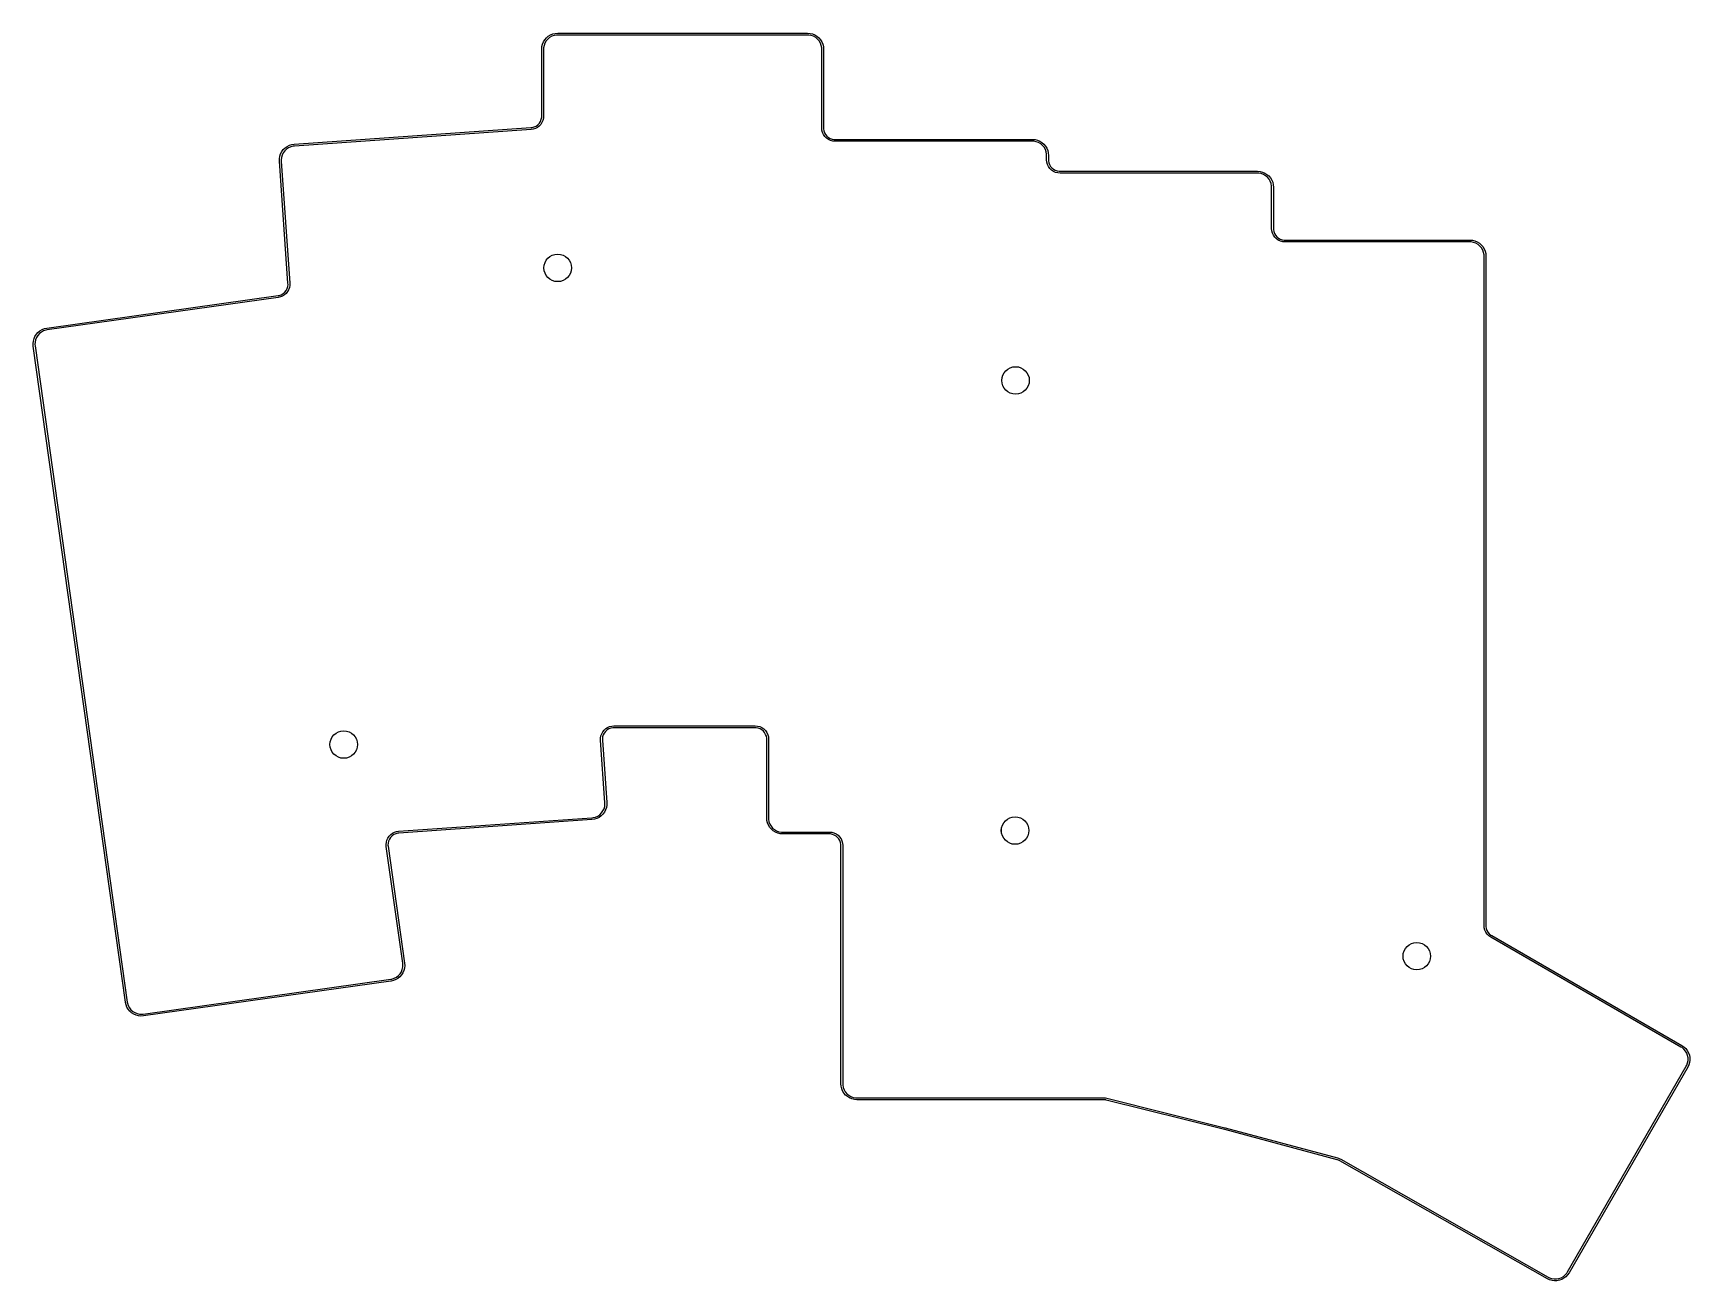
# Model space of a CAD drawing. Extents: x 33 to 165, y -128 to -28.
import ezdxf

# ---------------------------------------------------------------- set-up
doc = ezdxf.new("R2010")
doc.units = 0
doc.layers.add('BLACK', color=7, linetype='CONTINUOUS')

msp = doc.modelspace()

# ---------------------------------------------------------------- linework, layer by layer
at = {"layer": 'BLACK', "linetype": 'CONTINUOUS'}
for p, q in [((73.464028, -29.130557), (73.479731, -28.931105)), ((73.464028, -29.13056), (73.464028, -29.130557)), ((73.464028, -34.488677), (73.464028, -29.13056)), ((73.479731, -28.931105), (73.52644, -28.736563)), ((73.52644, -28.736563), (73.603006, -28.551723)), ((73.603006, -28.551723), (73.707542, -28.381136)), ((73.61403, -29.032137), (73.614028, -29.130557)), ((73.614028, -29.130557), (73.614028, -29.13056)), ((73.614028, -29.13056), (73.614028, -34.488675)), ((73.648218, -28.838278), (73.61403, -29.032137)), ((73.715547, -28.6533), (73.648218, -28.838278)), ((73.707542, -28.381136), (73.837476, -28.229)), ((73.813972, -28.482823), (73.715547, -28.6533)), ((73.940504, -28.332025), (73.813972, -28.482823)), ((73.837476, -28.229), (73.989608, -28.099062)), ((74.091298, -28.20549), (73.940504, -28.332025)), ((73.989608, -28.099062), (74.160193, -27.994521)), ((74.261773, -28.107059), (74.091298, -28.20549)), ((74.160193, -27.994521), (74.345031, -27.917951)), ((74.446749, -28.039725), (74.261773, -28.107059)), ((74.345031, -27.917951), (74.539571, -27.871236)), ((74.640607, -28.005533), (74.446749, -28.039725)), ((74.539571, -27.871236), (74.739023, -27.855528)), ((74.738703, -28.005528), (74.640607, -28.005533)), ((74.739028, -28.00556), (74.738703, -28.005528)), ((74.739023, -27.855528), (74.739024, -27.85556)), ((74.739024, -27.85556), (74.739028, -27.85556)), ((74.739028, -27.85556), (94.739028, -27.85556)), ((74.739032, -28.00556), (74.739028, -28.00556)), ((94.739026, -28.00556), (74.739032, -28.00556)), ((94.837451, -28.005562), (94.739026, -28.00556)), ((94.739028, -27.85556), (94.739029, -27.85556)), ((94.739029, -27.85556), (94.73903, -27.85556)), ((94.73903, -27.85556), (94.938482, -27.871261)), ((95.031309, -28.039748), (94.837451, -28.005562)), ((94.938482, -27.871261), (95.133024, -27.91797)), ((95.216286, -28.107077), (95.031309, -28.039748)), ((95.133024, -27.91797), (95.317863, -27.994535)), ((95.386762, -28.205502), (95.216286, -28.107077)), ((95.317863, -27.994535), (95.48845, -28.099071)), ((95.537558, -28.332034), (95.386762, -28.205502)), ((95.48845, -28.099071), (95.640585, -28.229006)), ((95.664091, -28.482828), (95.537558, -28.332034)), ((95.640585, -28.229006), (95.770521, -28.381139)), ((95.762519, -28.653304), (95.664091, -28.482828)), ((95.829849, -28.83828), (95.762519, -28.653304)), ((95.770521, -28.381139), (95.87506, -28.551725)), ((95.864037, -29.032138), (95.829849, -28.83828)), ((95.864028, -29.13056), (95.864039, -29.130438)), ((95.864028, -35.43056), (95.864028, -29.13056)), ((95.864039, -29.130438), (95.864037, -29.032138)), ((95.87506, -28.551725), (95.951626, -28.736564)), ((95.951626, -28.736564), (95.998337, -28.931105)), ((95.998337, -28.931105), (96.01404, -29.130557)), ((96.01404, -29.130557), (96.014028, -29.130558)), ((96.014028, -29.130558), (96.014028, -29.13056)), ((96.014028, -29.13056), (96.014028, -35.43056)), ((53.659457, -36.736124), (72.603553, -35.411424)), ((72.614008, -35.561058), (53.669914, -36.885759)), ((72.603553, -35.411424), (72.603555, -35.411424)), ((72.603554, -35.411379), (72.690392, -35.405435)), ((72.603558, -35.411423), (72.603554, -35.411379)), ((72.603555, -35.411424), (72.603558, -35.411423)), ((72.61401, -35.561059), (72.614008, -35.561058)), ((72.614016, -35.561058), (72.614009, -35.561058)), ((72.614009, -35.561058), (72.61401, -35.561059)), ((72.616932, -35.560563), (72.614016, -35.561058)), ((72.790987, -35.533699), (72.616932, -35.560563)), ((72.690392, -35.405435), (72.858741, -35.361123)), ((72.960977, -35.477381), (72.790987, -35.533699)), ((72.858741, -35.361123), (73.015868, -35.286186)), ((73.119257, -35.393624), (72.960977, -35.477381)), ((73.015868, -35.286186), (73.15626, -35.183254)), ((73.261437, -35.284752), (73.119257, -35.393624)), ((73.15626, -35.183254), (73.274986, -35.055942)), ((73.383569, -35.153788), (73.261437, -35.284752)), ((73.274986, -35.055942), (73.367881, -34.908717)), ((73.367881, -34.908717), (73.431682, -34.746747)), ((73.482265, -35.004365), (73.383569, -35.153788)), ((73.431682, -34.746747), (73.464151, -34.57572)), ((73.464028, -34.488678), (73.464028, -34.488677)), ((73.464028, -34.488679), (73.464028, -34.488678)), ((73.464151, -34.57572), (73.464028, -34.488679)), ((73.554785, -34.84063), (73.482265, -35.004365)), ((73.599116, -34.667129), (73.554785, -34.84063)), ((73.614028, -34.488675), (73.599116, -34.667129)), ((95.864137, -35.431671), (95.864028, -35.43056)), ((95.880365, -35.61723), (95.864137, -35.431671)), ((95.928859, -35.798233), (95.880365, -35.61723)), ((96.014028, -35.43056), (96.014028, -35.430563)), ((96.014028, -35.430563), (96.01404, -35.430563)), ((96.01404, -35.430563), (96.014037, -35.51149)), ((96.014037, -35.51149), (96.042138, -35.670886)), ((96.042138, -35.670886), (96.097491, -35.82298)), ((52.786135, -37.171558), (52.928838, -37.031332)), ((52.928838, -37.031332), (53.091722, -36.915158)), ((53.200896, -37.020346), (53.037699, -37.130414)), ((53.091722, -36.915158), (53.270775, -36.825897)), ((53.380728, -36.940292), (53.200896, -37.020346)), ((53.270775, -36.825897), (53.461587, -36.765746)), ((53.571729, -36.892682), (53.380728, -36.940292)), ((53.461587, -36.765746), (53.656254, -36.736666)), ((53.669913, -36.885823), (53.571729, -36.892682)), ((53.656254, -36.736666), (53.65945, -36.736125)), ((53.65945, -36.736125), (53.659456, -36.736124)), ((53.659456, -36.736124), (53.659457, -36.736124)), ((53.66991, -36.885758), (53.669908, -36.88576)), ((53.669908, -36.88576), (53.669913, -36.885823)), ((53.669914, -36.885759), (53.66991, -36.885758)), ((96.008048, -35.968064), (95.928859, -35.798233)), ((96.115526, -36.121563), (96.008048, -35.968064)), ((96.097491, -35.82298), (96.178416, -35.963151)), ((96.248027, -36.254066), (96.115526, -36.121563)), ((96.178416, -35.963151), (96.282452, -36.08714)), ((96.401525, -36.361546), (96.248027, -36.254066)), ((96.282452, -36.08714), (96.406439, -36.191178)), ((96.571355, -36.440737), (96.401525, -36.361546)), ((96.406439, -36.191178), (96.54661, -36.272104)), ((96.54661, -36.272104), (96.698703, -36.327459)), ((96.752357, -36.489233), (96.571355, -36.440737)), ((96.698703, -36.327459), (96.858099, -36.355562)), ((96.939012, -36.505558), (96.752357, -36.489233)), ((96.858099, -36.355562), (96.939026, -36.35556)), ((96.939028, -36.50556), (96.939012, -36.505558)), ((96.939026, -36.35556), (96.939028, -36.35556)), ((96.939028, -36.35556), (112.739028, -36.35556)), ((96.93903, -36.50556), (96.939028, -36.50556)), ((112.739026, -36.50556), (96.93903, -36.50556)), ((112.837451, -36.505562), (112.739026, -36.50556)), ((112.739028, -36.35556), (112.739029, -36.35556)), ((112.739029, -36.35556), (112.73903, -36.35556)), ((112.73903, -36.35556), (112.938482, -36.371261)), ((113.031309, -36.539748), (112.837451, -36.505562)), ((112.938482, -36.371261), (113.133024, -36.41797)), ((113.216286, -36.607077), (113.031309, -36.539748)), ((113.133024, -36.41797), (113.317863, -36.494535)), ((113.386762, -36.705502), (113.216286, -36.607077)), ((113.317863, -36.494535), (113.48845, -36.599071)), ((113.537558, -36.832034), (113.386762, -36.705502)), ((113.48845, -36.599071), (113.640585, -36.729006)), ((113.664091, -36.982828), (113.537558, -36.832034)), ((113.640585, -36.729006), (113.770521, -36.881139)), ((113.762519, -37.153304), (113.664091, -36.982828)), ((113.770521, -36.881139), (113.87506, -37.051725)), ((113.87506, -37.051725), (113.951626, -37.236564)), ((52.476496, -38.096957), (52.478239, -37.896898)), ((52.476496, -38.096958), (52.476496, -38.096957)), ((53.159335, -47.862016), (52.476496, -38.096958)), ((52.478239, -37.896898), (52.511259, -37.699573)), ((52.511259, -37.699573), (52.574742, -37.509843)), ((52.574742, -37.509843), (52.667126, -37.332382)), ((52.639838, -37.792542), (52.619264, -37.98831)), ((52.619264, -37.98831), (52.626131, -38.086493)), ((52.626131, -38.086493), (52.62613, -38.086493)), ((52.62613, -38.086493), (52.62613, -38.086494)), ((52.62613, -38.086494), (53.30897, -47.851559)), ((52.694096, -37.603322), (52.639838, -37.792542)), ((52.667126, -37.332382), (52.786135, -37.171558)), ((52.780389, -37.426399), (52.694096, -37.603322)), ((52.896096, -37.26715), (52.780389, -37.426399)), ((53.037699, -37.130414), (52.896096, -37.26715)), ((113.829849, -37.33828), (113.762519, -37.153304)), ((113.864037, -37.532138), (113.829849, -37.33828)), ((113.864028, -37.63056), (113.864039, -37.630438)), ((113.864028, -37.98056), (113.864028, -37.63056)), ((113.864137, -37.981671), (113.864028, -37.98056)), ((113.864039, -37.630438), (113.864037, -37.532138)), ((113.880365, -38.16723), (113.864137, -37.981671)), ((113.928859, -38.348233), (113.880365, -38.16723)), ((114.008048, -38.518064), (113.928859, -38.348233)), ((113.951626, -37.236564), (113.998337, -37.431105)), ((113.998337, -37.431105), (114.01404, -37.630557)), ((114.01404, -37.630557), (114.014028, -37.630558)), ((114.014028, -37.630558), (114.014028, -37.63056)), ((114.014028, -37.63056), (114.014028, -37.98056)), ((114.014028, -37.98056), (114.014028, -37.980563)), ((114.014028, -37.980563), (114.01404, -37.980563)), ((114.01404, -37.980563), (114.014037, -38.06149)), ((114.014037, -38.06149), (114.042138, -38.220886)), ((114.042138, -38.220886), (114.097491, -38.37298)), ((114.097491, -38.37298), (114.178416, -38.513151)), ((114.115526, -38.671563), (114.008048, -38.518064)), ((114.248027, -38.804066), (114.115526, -38.671563)), ((114.178416, -38.513151), (114.282452, -38.63714)), ((114.401525, -38.911546), (114.248027, -38.804066)), ((114.282452, -38.63714), (114.406439, -38.741178)), ((114.571355, -38.990737), (114.401525, -38.911546)), ((114.406439, -38.741178), (114.54661, -38.822104)), ((114.54661, -38.822104), (114.698703, -38.877459)), ((114.752357, -39.039233), (114.571355, -38.990737)), ((114.698703, -38.877459), (114.858099, -38.905562)), ((114.939012, -39.055558), (114.752357, -39.039233)), ((114.858099, -38.905562), (114.939026, -38.90556)), ((114.939028, -39.05556), (114.939012, -39.055558)), ((114.939026, -38.90556), (114.939028, -38.90556)), ((114.939028, -38.90556), (130.739028, -38.90556)), ((114.93903, -39.05556), (114.939028, -39.05556)), ((130.739026, -39.05556), (114.93903, -39.05556)), ((130.837451, -39.055562), (130.739026, -39.05556)), ((130.739028, -38.90556), (130.739029, -38.90556)), ((130.739029, -38.90556), (130.73903, -38.90556)), ((130.73903, -38.90556), (130.938482, -38.921261)), ((131.031309, -39.089748), (130.837451, -39.055562)), ((130.938482, -38.921261), (131.133024, -38.96797)), ((131.216286, -39.157077), (131.031309, -39.089748)), ((131.133024, -38.96797), (131.317863, -39.044535)), ((131.386762, -39.255502), (131.216286, -39.157077)), ((131.317863, -39.044535), (131.48845, -39.149071)), ((131.537558, -39.382034), (131.386762, -39.255502)), ((131.48845, -39.149071), (131.640585, -39.279006)), ((131.664091, -39.532828), (131.537558, -39.382034)), ((131.640585, -39.279006), (131.770521, -39.431139)), ((131.762519, -39.703304), (131.664091, -39.532828)), ((131.829849, -39.88828), (131.762519, -39.703304)), ((131.770521, -39.431139), (131.87506, -39.601725)), ((131.87506, -39.601725), (131.951626, -39.786564)), ((131.864037, -40.082138), (131.829849, -39.88828)), ((131.864028, -40.18056), (131.864039, -40.180438)), ((131.864028, -43.48056), (131.864028, -40.18056)), ((131.864039, -40.180438), (131.864037, -40.082138)), ((131.951626, -39.786564), (131.998337, -39.981105)), ((131.998337, -39.981105), (132.01404, -40.180557)), ((132.01404, -40.180557), (132.014028, -40.180558)), ((132.014028, -40.180558), (132.014028, -40.18056)), ((132.014028, -40.18056), (132.014028, -43.48056)), ((131.864137, -43.481671), (131.864028, -43.48056)), ((131.880365, -43.66723), (131.864137, -43.481671)), ((131.928859, -43.848233), (131.880365, -43.66723)), ((132.014028, -43.48056), (132.014028, -43.480563)), ((132.014028, -43.480563), (132.01404, -43.480563)), ((132.01404, -43.480563), (132.014037, -43.56149)), ((132.014037, -43.56149), (132.042138, -43.720886)), ((132.042138, -43.720886), (132.097491, -43.87298)), ((132.008048, -44.018064), (131.928859, -43.848233)), ((132.115526, -44.171563), (132.008048, -44.018064)), ((132.097491, -43.87298), (132.178416, -44.013151)), ((132.248027, -44.304066), (132.115526, -44.171563)), ((132.178416, -44.013151), (132.282452, -44.13714)), ((132.401525, -44.411546), (132.248027, -44.304066)), ((132.282452, -44.13714), (132.406439, -44.241178)), ((132.571355, -44.490737), (132.401525, -44.411546)), ((132.406439, -44.241178), (132.54661, -44.322104)), ((132.54661, -44.322104), (132.698703, -44.377459)), ((132.752357, -44.539233), (132.571355, -44.490737)), ((132.698703, -44.377459), (132.858099, -44.405562)), ((132.939012, -44.555558), (132.752357, -44.539233)), ((132.858099, -44.405562), (132.939026, -44.40556)), ((132.939028, -44.55556), (132.939012, -44.555558)), ((132.939026, -44.40556), (132.939028, -44.40556)), ((132.939028, -44.40556), (147.739028, -44.40556)), ((132.93903, -44.55556), (132.939028, -44.55556)), ((147.739026, -44.55556), (132.93903, -44.55556)), ((147.837451, -44.555562), (147.739026, -44.55556)), ((147.739028, -44.40556), (147.739029, -44.40556)), ((147.739029, -44.40556), (147.73903, -44.40556)), ((147.73903, -44.40556), (147.938482, -44.421261)), ((148.031309, -44.589748), (147.837451, -44.555562)), ((147.938482, -44.421261), (148.133024, -44.46797)), ((148.216286, -44.657077), (148.031309, -44.589748)), ((148.133024, -44.46797), (148.317863, -44.544535)), ((148.386762, -44.755502), (148.216286, -44.657077)), ((148.317863, -44.544535), (148.48845, -44.649071)), ((148.537558, -44.882034), (148.386762, -44.755502)), ((148.48845, -44.649071), (148.640585, -44.779006)), ((148.664091, -45.032828), (148.537558, -44.882034)), ((148.640585, -44.779006), (148.770521, -44.931139)), ((148.762519, -45.203304), (148.664091, -45.032828)), ((148.770521, -44.931139), (148.87506, -45.101725)), ((148.829849, -45.38828), (148.762519, -45.203304)), ((148.864037, -45.582138), (148.829849, -45.38828)), ((148.864028, -45.68056), (148.864039, -45.680438)), ((148.864028, -99.2243), (148.864028, -45.68056)), ((148.864039, -45.680438), (148.864037, -45.582138)), ((148.87506, -45.101725), (148.951626, -45.286564)), ((148.951626, -45.286564), (148.998337, -45.481105)), ((148.998337, -45.481105), (149.01404, -45.680557)), ((149.01404, -45.680557), (149.014028, -45.680558)), ((149.014028, -45.680558), (149.014028, -45.68056)), ((149.014028, -45.68056), (149.014028, -99.2243)), ((33.865844, -51.442478), (52.365324, -48.842546)), ((52.3862, -48.991086), (33.88672, -51.591018)), ((52.365324, -48.842546), (52.365585, -48.842535)), ((52.365585, -48.842535), (52.451533, -48.830572)), ((52.386204, -48.991084), (52.3862, -48.991086)), ((52.386206, -48.991085), (52.386204, -48.991084)), ((52.38621, -48.99111), (52.386206, -48.991085)), ((52.560846, -48.951491), (52.38621, -48.99111)), ((52.451533, -48.830572), (52.616376, -48.774603)), ((52.726484, -48.883434), (52.560846, -48.951491)), ((52.616376, -48.774603), (52.767888, -48.688872)), ((52.878528, -48.788827), (52.726484, -48.883434)), ((52.767888, -48.688872), (52.900753, -48.576388)), ((53.012758, -48.670295), (52.878528, -48.788827)), ((52.900753, -48.576388), (53.010306, -48.441096)), ((53.010306, -48.441096), (53.092705, -48.287746)), ((53.125451, -48.531127), (53.012758, -48.670295)), ((53.092705, -48.287746), (53.145057, -48.121719)), ((53.213481, -48.375183), (53.125451, -48.531127)), ((53.145057, -48.121719), (53.165524, -47.948841)), ((53.159335, -47.862019), (53.159335, -47.862016)), ((53.165524, -47.948841), (53.159335, -47.862019)), ((53.274404, -48.20679), (53.213481, -48.375183)), ((53.306531, -48.030621), (53.274404, -48.20679)), ((53.30897, -47.851563), (53.306531, -48.030621)), ((53.30897, -47.851559), (53.308969, -47.85156)), ((53.308969, -47.85156), (53.308971, -47.851563)), ((53.308971, -47.851563), (53.30897, -47.851563)), ((33.157613, -51.787931), (33.311991, -51.660673)), ((33.311991, -51.660673), (33.484376, -51.559132)), ((33.602046, -51.665571), (33.428241, -51.757985)), ((33.484376, -51.559132), (33.670522, -51.485806)), ((33.789259, -51.604742), (33.602046, -51.665571)), ((33.670522, -51.485806), (33.86038, -51.443714)), ((33.886724, -51.591043), (33.789259, -51.604742)), ((33.86038, -51.443714), (33.86165, -51.443189)), ((33.86165, -51.443189), (33.863634, -51.442993)), ((33.863634, -51.442993), (33.864601, -51.442779)), ((33.864601, -51.442779), (33.865844, -51.442478)), ((33.88672, -51.591018), (33.886724, -51.591043)), ((32.768489, -52.682819), (32.787669, -52.483673)), ((32.780697, -52.882509), (32.768489, -52.682819)), ((32.780698, -52.882516), (32.780697, -52.882509)), ((40.156872, -105.366723), (32.780698, -52.882516)), ((32.787669, -52.483673), (32.837765, -52.289979)), ((32.837765, -52.289979), (32.917545, -52.106506)), ((32.922417, -52.567449), (32.915543, -52.764176)), ((32.915543, -52.764176), (32.929237, -52.861637)), ((32.917545, -52.106506), (33.025043, -51.937772)), ((32.963348, -52.374905), (32.922417, -52.567449)), ((32.929237, -52.861637), (32.929238, -52.86164)), ((32.929238, -52.86164), (40.305412, -105.345847)), ((33.037091, -52.192393), (32.963348, -52.374905)), ((33.025043, -51.937772), (33.157613, -51.787931)), ((33.141406, -52.025459), (33.037091, -52.192393)), ((33.273123, -51.879175), (33.141406, -52.025459)), ((33.428241, -51.757985), (33.273123, -51.879175)), ((78.455592, -83.597403), (78.585887, -83.478835)), ((78.585887, -83.478835), (78.733796, -83.383136)), ((78.832947, -83.496376), (78.688506, -83.584324)), ((78.733796, -83.383136), (78.895348, -83.312878)), ((78.990937, -83.436066), (78.832947, -83.496376)), ((78.895348, -83.312878), (79.066205, -83.269945)), ((79.157242, -83.405394), (78.990937, -83.436066)), ((79.066205, -83.269945), (79.24178, -83.255492)), ((79.241089, -83.405491), (79.157242, -83.405394)), ((79.241788, -83.40556), (79.241089, -83.405491)), ((79.24178, -83.255492), (79.24178, -83.25556)), ((79.24178, -83.25556), (79.241781, -83.25556)), ((79.241781, -83.25556), (79.241788, -83.25556)), ((79.241788, -83.25556), (90.539028, -83.25556)), ((79.241796, -83.40556), (79.241788, -83.40556)), ((90.539026, -83.40556), (79.241796, -83.40556)), ((90.619953, -83.405561), (90.539026, -83.40556)), ((90.539028, -83.25556), (90.539029, -83.25556)), ((90.539029, -83.25556), (90.53903, -83.25556)), ((90.53903, -83.25556), (90.7257, -83.271896)), ((90.779348, -83.43367), (90.619953, -83.405561)), ((90.7257, -83.271896), (90.906698, -83.320398)), ((90.93144, -83.48903), (90.779348, -83.43367)), ((90.906698, -83.320398), (91.076525, -83.399591)), ((91.071609, -83.569958), (90.93144, -83.48903)), ((91.076525, -83.399591), (91.230021, -83.50707)), ((91.230021, -83.50707), (91.362522, -83.63957)), ((78.169407, -84.405546), (78.169406, -84.405544)), ((78.169406, -84.405544), (78.169407, -84.405544)), ((78.169407, -84.405544), (78.171567, -84.229389)), ((78.169407, -84.405548), (78.169407, -84.405546)), ((78.519024, -89.405308), (78.169407, -84.405548)), ((78.171567, -84.229389), (78.202465, -84.055951)), ((78.202465, -84.055951), (78.261272, -83.889888)), ((78.261272, -83.889888), (78.34641, -83.735659)), ((78.332027, -84.142706), (78.313041, -84.310746)), ((78.313041, -84.310746), (78.319042, -84.395088)), ((78.319042, -84.395088), (78.319041, -84.39509)), ((78.319041, -84.39509), (78.668657, -89.394842)), ((78.381158, -83.980891), (78.332027, -84.142706)), ((78.34641, -83.735659), (78.455592, -83.597403)), ((78.458807, -83.830662), (78.381158, -83.980891)), ((78.5624, -83.696997), (78.458807, -83.830662)), ((78.688506, -83.584324), (78.5624, -83.696997)), ((91.195597, -83.673995), (91.071609, -83.569958)), ((91.299636, -83.797982), (91.195597, -83.673995)), ((91.380566, -83.93815), (91.299636, -83.797982)), ((91.362522, -83.63957), (91.470003, -83.793064)), ((91.435927, -84.090242), (91.380566, -83.93815)), ((91.464038, -84.249636), (91.435927, -84.090242)), ((91.464028, -84.33056), (91.464039, -84.330438)), ((91.464028, -90.63056), (91.464028, -84.33056)), ((91.464039, -84.330438), (91.464038, -84.249636)), ((91.470003, -83.793064), (91.549198, -83.96289)), ((91.549198, -83.96289), (91.597702, -84.143887)), ((91.597702, -84.143887), (91.61404, -84.330557)), ((91.61404, -84.330557), (91.614028, -84.330557)), ((91.614028, -84.330557), (91.614028, -84.33056)), ((91.614028, -84.33056), (91.614028, -90.63056)), ((78.24906, -90.224668), (78.364765, -90.065415)), ((78.364765, -90.065415), (78.451058, -89.888488)), ((78.451058, -89.888488), (78.505316, -89.699264)), ((78.570413, -89.981966), (78.47803, -90.159431)), ((78.505316, -89.699264), (78.52589, -89.503494)), ((78.52589, -89.503494), (78.519023, -89.405309)), ((78.519023, -89.405309), (78.519024, -89.405309)), ((78.519024, -89.405309), (78.519024, -89.405308)), ((78.633895, -89.792234), (78.570413, -89.981966)), ((78.666915, -89.594906), (78.633895, -89.792234)), ((78.668658, -89.394843), (78.666915, -89.594906)), ((78.668657, -89.394842), (78.668658, -89.394843)), ((62.01575, -91.687076), (77.474751, -90.606078)), ((77.485214, -90.755712), (62.026218, -91.836709)), ((77.474751, -90.606078), (77.475131, -90.606088)), ((77.475131, -90.606088), (77.475242, -90.606044)), ((77.475241, -90.606027), (77.573426, -90.599164)), ((77.475242, -90.606044), (77.475241, -90.606027)), ((77.485585, -90.755648), (77.485214, -90.755712)), ((77.485702, -90.755678), (77.485585, -90.755648)), ((77.683574, -90.726095), (77.4857, -90.755662)), ((77.4857, -90.755662), (77.485702, -90.755678)), ((77.573426, -90.599164), (77.764429, -90.551546)), ((77.874387, -90.665936), (77.683574, -90.726095)), ((77.764429, -90.551546), (77.944261, -90.471484)), ((78.053439, -90.576668), (77.874387, -90.665936)), ((77.944261, -90.471484), (78.107457, -90.36141)), ((78.216321, -90.460489), (78.053439, -90.576668)), ((78.107457, -90.36141), (78.24906, -90.224668)), ((78.359023, -90.320259), (78.216321, -90.460489)), ((78.47803, -90.159431), (78.359023, -90.320259)), ((91.464088, -90.631173), (91.464028, -90.63056)), ((91.479731, -90.830013), (91.464088, -90.631173)), ((91.526432, -91.024558), (91.479731, -90.830013)), ((91.602993, -91.209401), (91.526432, -91.024558)), ((91.707528, -91.379992), (91.602993, -91.209401)), ((91.614028, -90.63056), (91.614028, -90.630563)), ((91.614028, -90.630563), (91.61404, -90.630563)), ((91.61404, -90.630563), (91.614037, -90.728987)), ((91.614037, -90.728987), (91.648215, -90.922847)), ((91.648215, -90.922847), (91.715537, -91.107827)), ((91.837463, -91.532128), (91.707528, -91.379992)), ((91.715537, -91.107827), (91.81396, -91.278305)), ((91.81396, -91.278305), (91.940491, -91.429101)), ((91.940491, -91.429101), (92.091286, -91.555634)), ((61.016068, -92.733191), (61.034794, -92.558024)), ((61.026196, -92.908991), (61.016068, -92.733191)), ((61.034794, -92.558024), (61.081876, -92.388267)), ((61.081876, -92.388267), (61.15605, -92.228479)), ((61.15605, -92.228479), (61.255324, -92.08295)), ((61.170092, -92.63553), (61.162873, -92.804481)), ((61.207817, -92.470687), (61.170092, -92.63553)), ((61.274798, -92.315413), (61.207817, -92.470687)), ((61.255324, -92.08295), (61.377032, -91.955587)), ((61.368816, -92.174853), (61.274798, -92.315413)), ((61.486756, -92.053665), (61.368816, -92.174853)), ((61.377032, -91.955587), (61.517906, -91.849811)), ((61.62471, -91.955863), (61.486756, -92.053665)), ((61.517906, -91.849811), (61.674164, -91.768463)), ((61.778107, -91.884688), (61.62471, -91.955863)), ((61.674164, -91.768463), (61.841609, -91.713725)), ((61.941864, -91.842499), (61.778107, -91.884688)), ((61.841609, -91.713725), (62.015745, -91.687069)), ((62.026144, -91.836708), (61.941864, -91.842499)), ((62.015745, -91.687069), (62.015746, -91.687076)), ((62.015746, -91.687076), (62.015747, -91.687076)), ((62.015747, -91.687076), (62.01575, -91.687076)), ((62.026214, -91.83671), (62.026144, -91.836708)), ((62.026218, -91.836709), (62.026214, -91.83671)), ((91.989598, -91.662065), (91.837463, -91.532128)), ((92.160187, -91.766601), (91.989598, -91.662065)), ((92.091286, -91.555634), (92.261763, -91.654058)), ((92.34503, -91.843164), (92.160187, -91.766601)), ((92.261763, -91.654058), (92.446742, -91.721383)), ((92.539575, -91.889867), (92.34503, -91.843164)), ((92.446742, -91.721383), (92.640601, -91.755562)), ((92.73902, -91.905559), (92.539575, -91.889867)), ((92.640601, -91.755562), (92.739026, -91.75556)), ((92.739028, -91.90556), (92.73902, -91.905559)), ((92.739026, -91.75556), (92.739028, -91.75556)), ((92.739028, -91.75556), (96.479028, -91.75556)), ((92.73903, -91.90556), (92.739028, -91.90556)), ((96.479026, -91.90556), (92.73903, -91.90556)), ((96.559953, -91.905561), (96.479026, -91.90556)), ((96.479028, -91.75556), (96.479029, -91.75556)), ((96.479029, -91.75556), (96.47903, -91.75556)), ((96.47903, -91.75556), (96.6657, -91.771896)), ((96.719348, -91.93367), (96.559953, -91.905561)), ((96.6657, -91.771896), (96.846698, -91.820398)), ((96.87144, -91.98903), (96.719348, -91.93367)), ((96.846698, -91.820398), (97.016525, -91.899591)), ((97.011609, -92.069958), (96.87144, -91.98903)), ((97.135597, -92.173995), (97.011609, -92.069958)), ((97.016525, -91.899591), (97.170021, -92.00707)), ((97.239636, -92.297982), (97.135597, -92.173995)), ((97.170021, -92.00707), (97.302522, -92.13957)), ((97.320566, -92.43815), (97.239636, -92.297982)), ((97.302522, -92.13957), (97.410003, -92.293064)), ((97.375927, -92.590242), (97.320566, -92.43815)), ((97.404038, -92.749636), (97.375927, -92.590242)), ((97.404039, -92.830438), (97.404038, -92.749636)), ((97.410003, -92.293064), (97.489198, -92.46289)), ((97.489198, -92.46289), (97.537702, -92.643887)), ((97.537702, -92.643887), (97.55404, -92.830557)), ((61.0262, -92.909068), (61.026196, -92.908991)), ((62.338877, -102.249245), (61.0262, -92.909068)), ((61.162873, -92.804481), (61.174742, -92.888196)), ((61.174742, -92.888196), (61.174741, -92.8882)), ((61.174741, -92.8882), (62.487417, -102.22837)), ((97.404028, -92.83056), (97.404039, -92.830438)), ((97.404028, -111.88056), (97.404028, -92.83056)), ((97.55404, -92.830557), (97.554028, -92.830557)), ((97.554028, -92.830557), (97.554028, -92.83056)), ((97.554028, -92.83056), (97.554028, -111.88056)), ((148.880347, -99.410973), (148.864015, -99.2243)), ((148.864015, -99.2243), (148.864028, -99.2243)), ((148.928847, -99.591975), (148.880347, -99.410973)), ((149.014028, -99.2243), (149.014015, -99.224432)), ((149.014015, -99.224432), (149.014015, -99.305228)), ((149.014015, -99.305228), (149.042122, -99.464624)), ((149.008042, -99.761804), (148.928847, -99.591975)), ((149.115525, -99.9153), (149.008042, -99.761804)), ((149.042122, -99.464624), (149.097481, -99.616717)), ((149.097481, -99.616717), (149.17841, -99.756887)), ((149.248029, -100.0478), (149.115525, -99.9153)), ((149.17841, -99.756887), (149.28245, -99.880873)), ((149.401442, -100.155215), (149.248029, -100.0478)), ((149.28245, -99.880873), (149.406441, -99.984909)), ((149.401528, -100.155277), (149.401442, -100.155215)), ((164.621334, -108.942436), (149.401528, -100.155277)), ((149.406441, -99.984909), (149.476527, -100.025372)), ((149.476527, -100.025372), (149.476526, -100.025372)), ((149.476526, -100.025372), (149.476528, -100.025373)), ((149.476528, -100.025373), (164.696342, -108.812537)), ((61.666074, -103.445338), (61.83988, -103.352921)), ((61.83988, -103.352921), (61.994998, -103.231727)), ((62.110509, -103.32297), (61.956132, -103.450231)), ((61.994998, -103.231727), (62.126715, -103.08544)), ((62.243079, -103.173126), (62.110509, -103.32297)), ((62.126715, -103.08544), (62.231029, -102.918502)), ((62.231029, -102.918502), (62.304771, -102.735988)), ((62.350576, -103.004389), (62.243079, -103.173126)), ((62.304771, -102.735988), (62.3457, -102.543441)), ((62.352572, -102.346712), (62.338876, -102.249245)), ((62.338876, -102.249245), (62.338877, -102.249245)), ((62.3457, -102.543441), (62.352572, -102.346712)), ((62.430355, -102.820913), (62.350576, -103.004389)), ((62.48045, -102.627216), (62.430355, -102.820913)), ((62.499628, -102.428068), (62.48045, -102.627216)), ((62.487417, -102.22837), (62.487419, -102.228423)), ((62.487419, -102.228423), (62.499628, -102.428068)), ((41.576038, -106.303328), (61.381393, -103.519867)), ((61.402271, -103.668407), (41.59691, -106.451869)), ((61.381393, -103.519867), (61.381394, -103.519867)), ((61.381394, -103.519867), (61.381395, -103.519867)), ((61.381395, -103.519867), (61.381423, -103.519865)), ((61.381423, -103.519865), (61.47886, -103.50617)), ((61.402272, -103.668407), (61.402271, -103.668406)), ((61.402271, -103.668406), (61.402271, -103.668407)), ((61.402273, -103.66841), (61.402272, -103.668407)), ((61.404716, -103.667868), (61.402273, -103.66841)), ((61.406465, -103.667696), (61.404716, -103.667868)), ((61.407583, -103.667232), (61.406465, -103.667696)), ((61.597599, -103.625104), (61.407583, -103.667232)), ((61.47886, -103.50617), (61.666074, -103.445338)), ((61.783747, -103.551775), (61.597599, -103.625104)), ((61.956132, -103.450231), (61.783747, -103.551775)), ((40.156848, -105.366731), (40.156873, -105.366727)), ((40.157583, -105.370045), (40.156848, -105.366731)), ((40.156873, -105.366727), (40.156872, -105.366723)), ((40.157583, -105.370917), (40.157583, -105.370045)), ((40.157998, -105.371921), (40.157583, -105.370917)), ((40.200162, -105.562055), (40.157998, -105.371921)), ((40.273496, -105.7482), (40.200162, -105.562055)), ((40.375045, -105.920582), (40.273496, -105.7482)), ((40.305412, -105.345847), (40.305422, -105.346097)), ((40.305422, -105.346097), (40.31909, -105.443312)), ((40.31909, -105.443312), (40.379929, -105.630525)), ((40.502309, -106.074957), (40.375045, -105.920582)), ((40.379929, -105.630525), (40.472351, -105.804329)), ((40.472351, -105.804329), (40.593548, -105.959446)), ((40.593548, -105.959446), (40.739838, -106.091161)), ((40.652154, -106.207525), (40.502309, -106.074957)), ((40.820891, -106.315021), (40.652154, -106.207525)), ((40.739838, -106.091161), (40.906777, -106.195475)), ((41.004367, -106.3948), (40.820891, -106.315021)), ((40.906777, -106.195475), (41.089292, -106.269217)), ((41.198063, -106.444896), (41.004367, -106.3948)), ((41.089292, -106.269217), (41.28184, -106.310148)), ((41.39721, -106.464076), (41.198063, -106.444896)), ((41.28184, -106.310148), (41.478569, -106.317023)), ((41.5969, -106.451869), (41.39721, -106.464076)), ((41.478569, -106.317023), (41.576037, -106.303328)), ((41.576037, -106.303328), (41.576038, -106.303328)), ((41.596907, -106.451869), (41.5969, -106.451869)), ((41.596908, -106.451869), (41.596907, -106.45187)), ((41.596907, -106.45187), (41.596907, -106.451869)), ((41.59691, -106.451869), (41.596908, -106.451869)), ((164.621335, -108.942437), (164.621334, -108.942436)), ((164.706564, -108.991655), (164.621335, -108.942437)), ((164.696342, -108.812537), (164.696346, -108.81254)), ((164.696346, -108.81254), (164.696349, -108.812541)), ((164.696349, -108.812541), (164.699512, -108.814715)), ((164.699512, -108.814715), (164.70051, -108.815129)), ((164.70051, -108.815129), (164.701381, -108.816)), ((164.701381, -108.816), (164.861212, -108.925873)), ((164.85734, -109.118195), (164.706564, -108.991655)), ((164.983855, -109.268993), (164.85734, -109.118195)), ((164.861212, -108.925873), (165.006318, -109.063598)), ((165.082264, -109.439467), (164.983855, -109.268993)), ((165.006318, -109.063598), (165.128095, -109.222324)), ((165.14958, -109.624438), (165.082264, -109.439467)), ((165.128095, -109.222324), (165.223545, -109.398145)), ((165.149576, -110.208977), (165.183755, -110.015128)), ((165.183756, -109.818288), (165.14958, -109.624438)), ((165.183755, -110.015128), (165.183756, -109.818288)), ((165.223545, -109.398145), (165.290318, -109.586732)), ((165.290318, -109.586732), (165.326771, -109.783442)), ((165.332006, -109.983433), (165.305895, -110.181781)), ((165.326771, -109.783442), (165.332006, -109.983433)), ((155.533121, -126.933702), (165.033119, -110.479223)), ((165.163025, -110.55422), (155.663025, -127.008702)), ((165.033051, -110.479183), (165.082258, -110.393948)), ((165.033119, -110.479223), (165.033051, -110.479183)), ((165.082258, -110.393948), (165.149576, -110.208977)), ((165.163027, -110.554217), (165.163025, -110.554217)), ((165.163025, -110.554217), (165.163025, -110.55422)), ((165.164689, -110.550547), (165.163026, -110.554216)), ((165.163026, -110.554216), (165.163027, -110.554217)), ((165.249079, -110.373604), (165.164689, -110.550547)), ((165.305895, -110.181781), (165.249079, -110.373604)), ((97.404088, -111.881173), (97.404028, -111.88056)), ((97.419731, -112.080013), (97.404088, -111.881173)), ((97.466432, -112.274558), (97.419731, -112.080013)), ((97.542993, -112.459401), (97.466432, -112.274558)), ((97.647528, -112.629992), (97.542993, -112.459401)), ((97.554028, -111.88056), (97.554028, -111.880563)), ((97.554028, -111.880563), (97.55404, -111.880563)), ((97.55404, -111.880563), (97.554037, -111.978987)), ((97.554037, -111.978987), (97.588215, -112.172847)), ((97.588215, -112.172847), (97.655537, -112.357827)), ((97.777463, -112.782128), (97.647528, -112.629992)), ((97.655537, -112.357827), (97.75396, -112.528305)), ((97.75396, -112.528305), (97.880491, -112.679101)), ((97.929598, -112.912065), (97.777463, -112.782128)), ((97.880491, -112.679101), (98.031286, -112.805634)), ((98.100187, -113.016601), (97.929598, -112.912065)), ((98.031286, -112.805634), (98.201763, -112.904058)), ((98.28503, -113.093164), (98.100187, -113.016601)), ((98.201763, -112.904058), (98.386742, -112.971383)), ((98.479575, -113.139867), (98.28503, -113.093164)), ((98.386742, -112.971383), (98.580601, -113.005562)), ((98.67902, -113.155559), (98.479575, -113.139867)), ((98.580601, -113.005562), (98.679026, -113.00556)), ((98.679028, -113.15556), (98.67902, -113.155559)), ((98.679026, -113.00556), (98.679028, -113.00556)), ((98.679028, -113.00556), (118.408649, -113.00556)), ((98.67903, -113.15556), (98.679028, -113.15556)), ((118.408649, -113.15556), (98.67903, -113.15556)), ((118.408649, -113.00556), (118.408651, -113.00556)), ((118.408652, -113.155559), (118.408649, -113.15556)), ((118.408651, -113.00556), (118.496191, -113.009129)), ((118.408653, -113.15556), (118.408652, -113.155559)), ((118.446376, -113.155558), (118.408653, -113.15556)), ((118.521573, -113.161702), (118.446376, -113.155558)), ((118.496191, -113.009129), (118.583155, -113.01982)), ((118.596018, -113.173955), (118.521573, -113.161702)), ((118.583155, -113.01982), (118.668757, -113.037522)), ((118.632618, -113.183095), (118.596018, -113.173955)), ((118.632621, -113.183085), (118.632618, -113.183095)), ((118.632623, -113.183084), (118.632621, -113.183085)), ((118.63263, -113.183087), (118.632623, -113.183084)), ((128.095332, -115.544686), (118.63263, -113.183087)), ((118.668757, -113.037522), (118.668952, -113.037551)), ((118.668952, -113.037551), (118.66896, -113.037553)), ((118.66896, -113.037553), (118.668961, -113.037553)), ((118.668961, -113.037553), (128.131659, -115.399152)), ((128.095333, -115.544687), (128.095332, -115.544686)), ((128.097912, -115.545331), (128.095333, -115.544687)), ((128.103063, -115.546648), (128.097912, -115.545331)), ((128.108206, -115.547994), (128.103063, -115.546648)), ((128.110774, -115.548682), (128.108206, -115.547994)), ((128.110775, -115.548681), (128.110774, -115.548682)), ((137.10088, -117.957573), (128.110775, -115.548681)), ((128.131659, -115.399152), (128.131662, -115.399153)), ((128.131662, -115.399153), (128.131665, -115.399153)), ((128.131665, -115.399153), (128.131665, -115.399154)), ((128.131665, -115.399154), (128.137644, -115.400664)), ((128.137644, -115.400664), (128.143615, -115.402209)), ((128.143615, -115.402209), (128.149576, -115.403787)), ((128.149576, -115.403787), (128.149576, -115.403788)), ((128.149576, -115.403788), (128.149578, -115.403789)), ((128.149578, -115.403789), (128.149586, -115.403791)), ((128.149586, -115.403791), (137.139703, -117.812685)), ((137.100881, -117.957573), (137.10088, -117.957573)), ((137.100883, -117.957574), (137.100881, -117.957573)), ((137.100883, -117.957575), (137.100883, -117.957574)), ((137.138829, -117.967741), (137.100883, -117.957575)), ((137.212721, -117.994437), (137.138829, -117.967741)), ((137.139703, -117.812685), (137.139707, -117.812686)), ((137.139707, -117.812686), (137.226744, -117.840014)), ((137.226744, -117.840014), (137.311157, -117.874631)), ((137.311157, -117.874631), (137.392165, -117.916201)), ((137.392165, -117.916201), (137.392325, -117.916272)), ((137.392325, -117.916272), (137.392332, -117.916276)), ((137.392332, -117.916276), (137.392333, -117.916276)), ((137.392333, -117.916276), (137.392334, -117.916277)), ((137.392334, -117.916277), (154.003298, -127.349463)), ((137.284082, -118.027308), (137.212721, -117.994437)), ((137.31824, -118.04671), (137.284082, -118.027308)), ((137.318245, -118.046702), (137.31824, -118.04671)), ((137.318248, -118.046702), (137.318245, -118.046702)), ((137.318253, -118.046706), (137.318248, -118.046702)), ((153.929225, -127.479898), (137.318253, -118.046706)), ((155.208421, -127.294994), (155.358331, -127.168795)), ((155.358331, -127.168795), (155.484167, -127.018579)), ((155.550283, -127.172881), (155.413344, -127.317502)), ((155.484167, -127.018579), (155.533119, -126.933705)), ((155.533119, -126.933705), (155.53312, -126.933704)), ((155.53312, -126.933704), (155.533121, -126.933702)), ((155.662999, -127.008737), (155.550283, -127.172881)), ((155.663025, -127.008702), (155.662999, -127.008737)), ((153.931146, -127.480752), (153.929225, -127.479898)), ((154.109575, -127.564397), (153.931146, -127.480752)), ((154.003298, -127.349463), (154.003304, -127.349467)), ((154.003304, -127.349467), (154.003324, -127.34943)), ((154.003324, -127.34943), (154.088501, -127.397854)), ((154.088501, -127.397854), (154.273057, -127.46372)), ((154.300875, -127.619817), (154.109575, -127.564397)), ((154.273057, -127.46372), (154.466222, -127.496688)), ((154.498472, -127.644768), (154.300875, -127.619817)), ((154.466222, -127.496688), (154.662177, -127.495765)), ((154.697544, -127.63864), (154.498472, -127.644768)), ((154.662177, -127.495765), (154.855023, -127.460979)), ((154.893232, -127.601582), (154.697544, -127.63864)), ((154.855023, -127.460979), (155.03895, -127.393376)), ((155.080761, -127.5345), (154.893232, -127.601582)), ((155.03895, -127.393376), (155.208421, -127.294994)), ((155.255553, -127.43903), (155.080761, -127.5345)), ((155.413344, -127.317502), (155.255553, -127.43903))]:
    msp.add_line(p, q, dxfattribs=at)
at = {"layer": 'BLACK'}
for centre in [(74.739028, -46.63056), (111.379028, -55.63056), (57.618507, -84.751919), (111.339028, -91.63056), (143.478453, -101.678516)]:
    msp.add_circle(centre, 1.1, dxfattribs=at)
at = {"layer": 'WHITE'}
for centre in [(74.739028, -46.63056), (111.379028, -55.63056), (57.618507, -84.751919), (111.339028, -91.63056), (143.478453, -101.678516)]:
    msp.add_circle(centre, 1.099999, dxfattribs=at)

doc.saveas('drawing.dxf')
